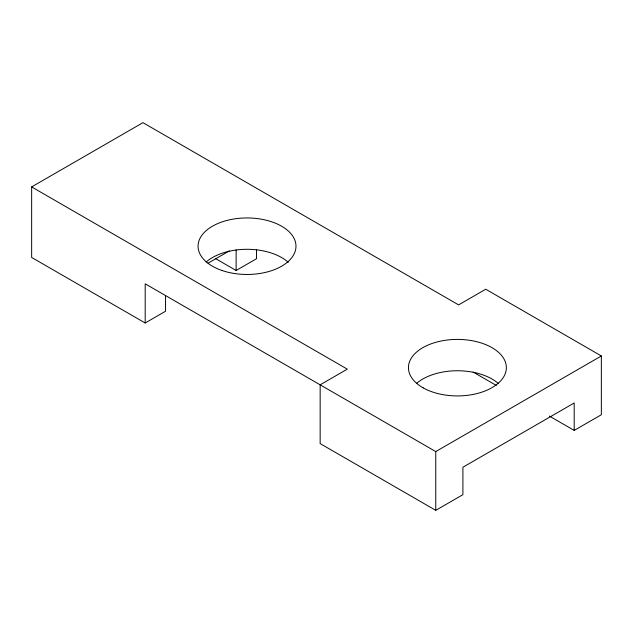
<?xml version="1.0" encoding="UTF-8"?>
<svg xmlns="http://www.w3.org/2000/svg" width="633" height="633" viewBox="0 0 633 633"><rect width="100%" height="100%" fill="white"/><g stroke="black" fill="none" stroke-linecap="round" stroke-linejoin="round"><path stroke-width="0.95" d="M165.553 295.571L165.553 311.238L145.194 322.996L31.65 257.441L31.65 186.917L142.947 122.66L458.601 304.892L485.74 289.226L601.35 355.968L601.35 414.742L574.202 430.408L549.373 416.071M208.067 263.186L229.328 250.913M215.647 258.66L236.133 270.489L256.492 258.739L256.492 249.924M145.194 322.996L145.194 283.813L435.757 451.574L601.35 355.968M31.65 186.917L347.295 369.15L320.156 384.824L320.156 443.598L435.757 510.34L462.905 494.674L462.905 467.241L574.202 402.984L574.202 430.408M473.152 372.069L496.28 385.418M435.757 451.574L435.757 510.34M236.133 249.924L236.133 270.489M416.751 383.274A48.947 28.256 0 0 1 498.163 383.361M206.136 262.015A48.947 28.256 0 0 1 288.252 262.315M423.184 387.871A48.947 28.256 0 0 0 504.825 374.673A48.947 28.256 0 0 0 444.208 340.451A48.947 28.256 0 0 0 423.184 387.871M222.286 270.592A48.947 28.256 0 0 0 295.975 246.387A48.947 28.256 0 0 0 222.824 221.645A48.947 28.256 0 0 0 222.286 270.592"/></g></svg>
